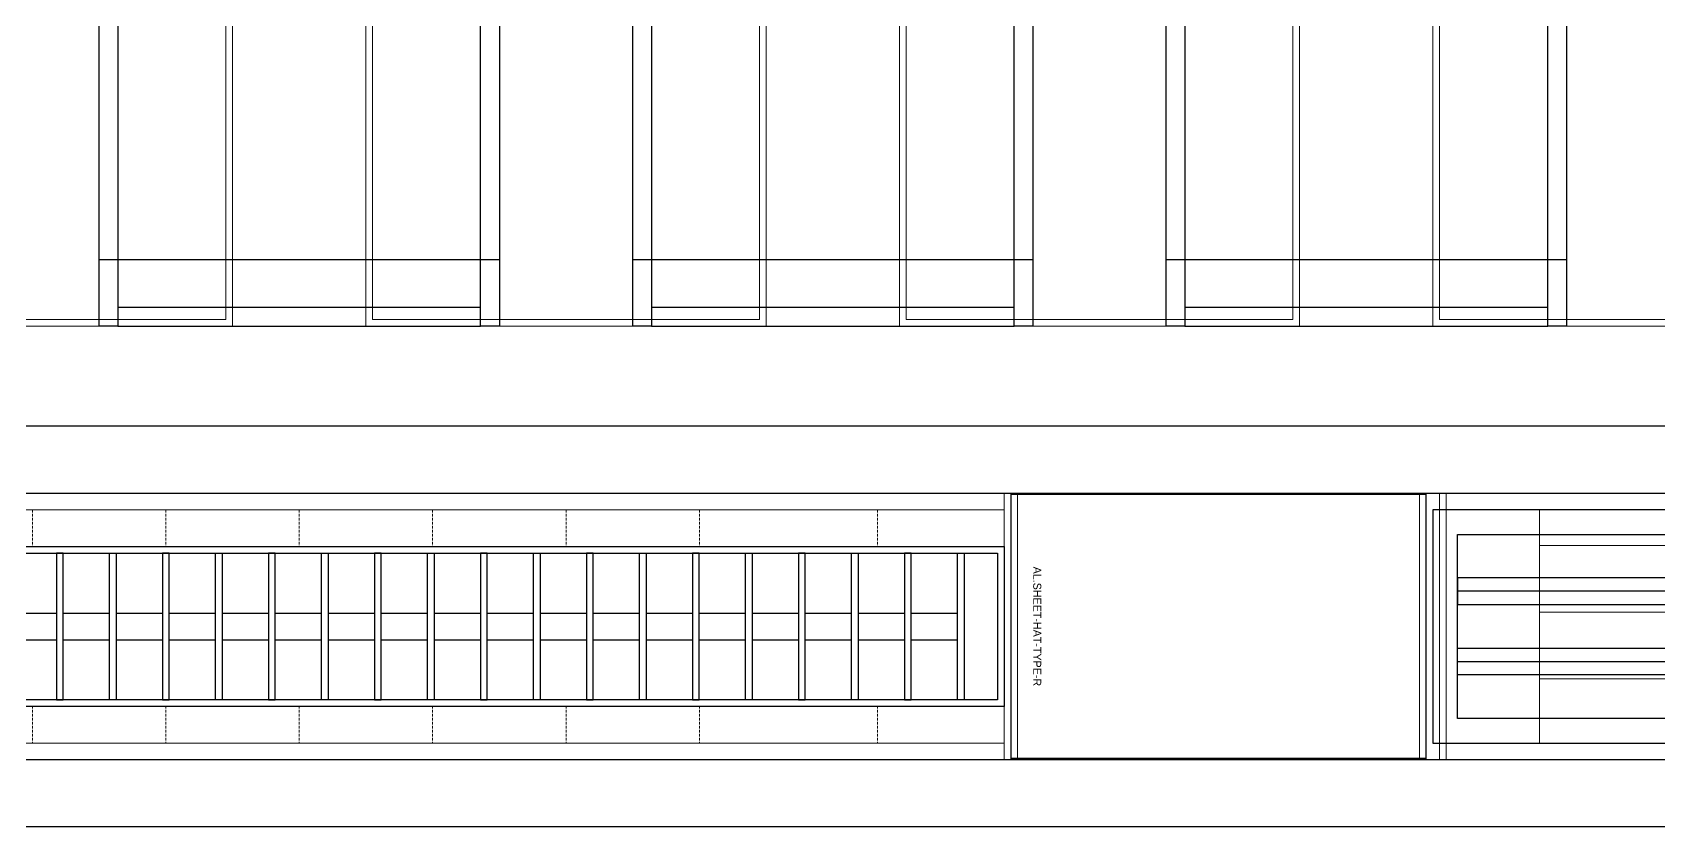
# Model space of a CAD drawing. Header units: millimetres. Extents: x 813027 to 1148939, y -931049 to -10.
# Drawn here: x 893540 to 894759, y -112135 to -111540 of the extents above; entities that cross this region are included whole.
import ezdxf
from ezdxf.enums import TextEntityAlignment as Align

# ---------------------------------------------------------------- set-up
doc = ezdxf.new("R2010")
doc.units = ezdxf.units.MM
doc.linetypes.add('DPA_Hidden 50', pattern=[3, 2, -1])
for name, color, linetype in [('000 - WIPEOUT', 250, 'Continuous'), ('001 - ASCESSORIES', 1, 'Continuous'), ('A04_TUBE SERIES', 2, 'Continuous'), ('A11_ALU.SOLID SHEET', 7, 'Continuous')]:
    doc.layers.add(name, color=color, linetype=linetype)
doc.layers.add('A-GLAZ-CURT', color=2, linetype='Continuous', lineweight=9)

# ---------------------------------------------------------------- blocks, each defined once
blk = doc.blocks.new('DPA_CP_Metal Ceiling Panel - Vertical Panel with Gap-23421218-4160 - LOWER PLATFORM LEVEL - REFLECTED CEILING GENERAL PLAN')
at = {"layer": 'A-GLAZ-CURT'}
for p, q in [((892996.3, -111761.8), (892996.3, -111121.8)), ((892996.3, -111121.8), (893296.3, -111121.8)), ((892996.3, -111761.8), (892996.3, -111121.8)), ((892996.3, -111121.8), (893296.3, -111121.8)), ((893296.3, -111121.8), (892996.3, -111121.8)), ((892996.3, -111121.8), (892996.3, -111761.8)), ((893296.3, -111121.8), (892996.3, -111121.8)), ((892996.3, -111121.8), (892996.3, -111761.8)), ((892996.3, -111761.8), (892996.3, -111121.8)), ((892996.3, -111121.8), (893296.3, -111121.8)), ((893001.3, -111756.8), (893001.3, -111126.8)), ((893001.3, -111126.8), (893291.3, -111126.8)), ((893291.3, -111126.8), (893291.3, -111756.8)), ((893296.3, -111761.8), (893296.3, -111121.8)), ((893296.3, -111121.8), (893296.3, -111761.8)), ((893296.3, -111761.8), (893296.3, -111121.8)), ((893296.3, -111761.8), (893296.3, -111121.8)), ((893296.3, -111121.8), (893296.3, -111761.8)), ((892996.3, -111761.8), (893296.3, -111761.8)), ((893296.3, -111761.8), (892996.3, -111761.8)), ((892996.3, -111761.8), (893296.3, -111761.8)), ((892996.3, -111761.8), (893296.3, -111761.8)), ((893296.3, -111761.8), (892996.3, -111761.8)), ((893001.3, -111756.8), (893291.3, -111756.8))]:
    blk.add_line(p, q, dxfattribs=at)
blk = doc.blocks.new('DPA_CP_Metal Ceiling Air Supply - Linear Diffuser Air Supply-14762131-4160 - LOWER PLATFORM LEVEL - REFLECTED CEILING GENERAL PLAN')
at = {"layer": 'A-GLAZ-CURT'}
h = blk.add_hatch(dxfattribs=at)
h.set_pattern_fill('FP_13', color=256, style=0, pattern_type=2)
h.set_pattern_definition([(180, (909396.33, -109824.28), (6e-15, 50), [])])
h.paths.add_polyline_path([(908676.3, -109874.3), (910116.3, -109874.3), (910116.3, -109699.3), (908676.3, -109699.3)])
for p, q in [((908601.3, -109924.3), (908601.3, -109649.3)), ((908601.3, -109649.3), (910191.3, -109649.3)), ((908601.3, -109924.3), (908601.3, -109649.3)), ((908601.3, -109649.3), (910191.3, -109649.3)), ((910191.3, -109649.3), (908601.3, -109649.3)), ((908601.3, -109649.3), (908601.3, -109924.3)), ((910191.3, -109649.3), (908601.3, -109649.3)), ((908601.3, -109649.3), (908601.3, -109924.3)), ((908601.3, -109924.3), (908601.3, -109649.3)), ((908601.3, -109649.3), (910191.3, -109649.3)), ((908606.3, -109919.3), (908606.3, -109654.3)), ((908606.3, -109654.3), (910186.3, -109654.3)), ((910116.3, -109699.3), (908676.3, -109699.3)), ((908676.3, -109699.3), (908676.3, -109874.3)), ((908676.3, -109874.3), (908676.3, -109699.3)), ((908676.3, -109699.3), (910116.3, -109699.3)), ((908676.3, -109874.3), (908676.3, -109699.3)), ((908676.3, -109699.3), (910116.3, -109699.3)), ((910116.3, -109699.3), (908676.3, -109699.3)), ((908676.3, -109699.3), (908676.3, -109874.3)), ((908676.3, -109874.3), (910116.3, -109874.3)), ((910116.3, -109874.3), (908676.3, -109874.3)), ((910116.3, -109874.3), (908676.3, -109874.3)), ((908676.3, -109874.3), (910116.3, -109874.3)), ((908601.3, -109924.3), (910191.3, -109924.3)), ((910191.3, -109924.3), (908601.3, -109924.3)), ((908601.3, -109924.3), (910191.3, -109924.3)), ((908601.3, -109924.3), (910191.3, -109924.3)), ((910191.3, -109924.3), (908601.3, -109924.3)), ((908606.3, -109919.3), (910186.3, -109919.3))]:
    blk.add_line(p, q, dxfattribs=at)
blk = doc.blocks.new('DPA_CP_Metal Ceiling Panel - Horizontal with Gap-20308794-4160 - LOWER PLATFORM LEVEL - REFLECTED CEILING GENERAL PLAN')
at = {"layer": 'A-GLAZ-CURT'}
for p, q in [((910201.3, -109924.3), (910201.3, -109649.3)), ((910201.3, -109649.3), (910512.8, -109649.3)), ((910201.3, -109924.3), (910201.3, -109649.3)), ((910201.3, -109649.3), (910512.8, -109649.3)), ((910512.8, -109649.3), (910201.3, -109649.3)), ((910201.3, -109649.3), (910201.3, -109924.3)), ((910512.8, -109649.3), (910201.3, -109649.3)), ((910201.3, -109649.3), (910201.3, -109924.3)), ((910201.3, -109924.3), (910201.3, -109649.3)), ((910201.3, -109649.3), (910512.8, -109649.3)), ((910206.3, -109919.3), (910206.3, -109654.3)), ((910206.3, -109654.3), (910507.8, -109654.3)), ((910507.8, -109654.3), (910507.8, -109919.3)), ((910512.8, -109924.3), (910512.8, -109649.3)), ((910512.8, -109649.3), (910512.8, -109924.3)), ((910512.8, -109924.3), (910512.8, -109649.3)), ((910512.8, -109924.3), (910512.8, -109649.3)), ((910512.8, -109649.3), (910512.8, -109924.3)), ((910201.3, -109924.3), (910512.8, -109924.3)), ((910512.8, -109924.3), (910201.3, -109924.3)), ((910201.3, -109924.3), (910512.8, -109924.3)), ((910201.3, -109924.3), (910512.8, -109924.3)), ((910512.8, -109924.3), (910201.3, -109924.3)), ((910206.3, -109919.3), (910507.8, -109919.3))]:
    blk.add_line(p, q, dxfattribs=at)
blk = doc.blocks.new('DPA_CP_Metal Ceiling Luminaire1 - Linear Luminaire 2-14739897-4160 - LOWER PLATFORM LEVEL - REFLECTED CEILING GENERAL PLAN')
at = {"layer": 'A-GLAZ-CURT'}
for p, q in [((901767.8, -114199.3), (903024.8, -114199.3)), ((903024.8, -114199.3), (901767.8, -114199.3)), ((901767.8, -114199.3), (903024.8, -114199.3)), ((903024.8, -114199.3), (903024.8, -114474.3)), ((903024.8, -114474.3), (903024.8, -114199.3)), ((901767.8, -114249.3), (903024.8, -114249.3)), ((903024.8, -114249.3), (903024.8, -114474.3)), ((901767.8, -114424.3), (903024.8, -114424.3)), ((903024.8, -114474.3), (901767.8, -114474.3)), ((903024.8, -114474.3), (901767.8, -114474.3)), ((901767.8, -114474.3), (903024.8, -114474.3))]:
    blk.add_line(p, q, dxfattribs=at)
at = {"layer": 'A-GLAZ-CURT', "linetype": 'DPA_Hidden 50'}
for p, q in [((902296.3, -114249.3), (902296.3, -114424.3)), ((902396.3, -114249.3), (902396.3, -114424.3)), ((902496.3, -114249.3), (902496.3, -114424.3)), ((902596.3, -114249.3), (902596.3, -114424.3)), ((902696.3, -114249.3), (902696.3, -114424.3)), ((902796.3, -114249.3), (902796.3, -114424.3)), ((902929.8, -114249.3), (902929.8, -114424.3))]:
    blk.add_line(p, q, dxfattribs=at)
blk = doc.blocks.new('C-2-PP21-AR-4160-01-B_20250829-084021_EXCL')
at = {"layer": 'A-GLAZ-CURT'}
for name, p in [('DPA_CP_Metal Ceiling Panel - Vertical Panel with Gap-23421218-4160 - LOWER PLATFORM LEVEL - REFLECTED CEILING GENERAL PLAN', (-1046696.3, 105341.8)), ('DPA_CP_Metal Ceiling Panel - Vertical Panel with Gap-23421218-4160 - LOWER PLATFORM LEVEL - REFLECTED CEILING GENERAL PLAN', (-1046296.3, 105341.8)), ('DPA_CP_Metal Ceiling Panel - Vertical Panel with Gap-23421218-4160 - LOWER PLATFORM LEVEL - REFLECTED CEILING GENERAL PLAN', (-1045896.3, 105341.8)), ('DPA_CP_Metal Ceiling Panel - Vertical Panel with Gap-23421218-4160 - LOWER PLATFORM LEVEL - REFLECTED CEILING GENERAL PLAN', (-1045496.3, 105341.8)), ('DPA_CP_Metal Ceiling Luminaire1 - Linear Luminaire 2-14739897-4160 - LOWER PLATFORM LEVEL - REFLECTED CEILING GENERAL PLAN', (-1055846.3, 107691.8)), ('DPA_CP_Metal Ceiling Panel - Horizontal with Gap-20308794-4160 - LOWER PLATFORM LEVEL - REFLECTED CEILING GENERAL PLAN', (-1063017.8, 103141.8)), ('DPA_CP_Metal Ceiling Air Supply - Linear Diffuser Air Supply-14762131-4160 - LOWER PLATFORM LEVEL - REFLECTED CEILING GENERAL PLAN', (-1061096.3, 103141.8))]:
    blk.add_blockref(name, p, dxfattribs=at)
blk = doc.blocks.new('*U485')
at = {"color": 1}
blk.add_wipeout([(628.5, -60), (-628.5, -60), (-628.5, 60), (628.5, 60)], dxfattribs=at).dxf.layer = '000 - WIPEOUT'
at = {"layer": '001 - ASCESSORIES', "color": 0}
blk.add_lwpolyline([(628.5, -60), (-628.5, -60), (-628.5, 60), (628.5, 60)], close=True, dxfattribs=at)
at = {"layer": '001 - ASCESSORIES'}
for points in [[(623.5, -55), (-623.5, -55), (-623.5, 55), (623.5, 55)], [(-82, -55), (-77, -55), (-77, 55), (-82, 55)], [(-37.2, -55), (-42.2, -55), (-42.2, 55), (-37.2, 55)], [(-2.5, -55), (2.5, -55), (2.5, 55), (-2.5, 55)], [(42.2, -55), (37.2, -55), (37.2, 55), (42.2, 55)], [(77, -55), (82, -55), (82, 55), (77, 55)], [(121.7, -55), (116.7, -55), (116.7, 55), (121.7, 55)], [(156.4, -55), (161.4, -55), (161.4, 55), (156.4, 55)], [(201.2, -55), (196.2, -55), (196.2, 55), (201.2, 55)], [(235.9, -55), (240.9, -55), (240.9, 55), (235.9, 55)], [(280.6, -55), (275.6, -55), (275.6, 55), (280.6, 55)], [(315.4, -55), (320.4, -55), (320.4, 55), (315.4, 55)], [(360.1, -55), (355.1, -55), (355.1, 55), (360.1, 55)], [(394.8, -55), (399.8, -55), (399.8, 55), (394.8, 55)], [(439.6, -55), (434.6, -55), (434.6, 55), (439.6, 55)], [(474.3, -55), (479.3, -55), (479.3, 55), (474.3, 55)], [(519, -55), (514, -55), (514, 55), (519, 55)], [(553.8, -55), (558.8, -55), (558.8, 55), (553.8, 55)], [(598.5, -55), (593.5, -55), (593.5, 55), (598.5, 55)]]:
    blk.add_lwpolyline(points, close=True, dxfattribs=at)
for points in [[(-116.7, 10), (-82, 10)], [(-77, 10), (-42.2, 10)], [(-37.2, 10), (-2.5, 10)], [(2.5, 10), (37.2, 10)], [(42.2, 10), (77, 10)], [(82, 10), (116.7, 10)], [(121.7, 10), (156.4, 10)], [(161.4, 10), (196.2, 10)], [(201.2, 10), (235.9, 10)], [(240.9, 10), (275.6, 10)], [(280.6, 10), (315.4, 10)], [(320.4, 10), (355.1, 10)], [(360.1, 10), (394.8, 10)], [(399.8, 10), (434.6, 10)], [(439.6, 10), (474.3, 10)], [(479.3, 10), (514, 10)], [(519, 10), (553.8, 10)], [(558.8, 10), (593.5, 10)], [(-116.7, -10), (-82, -10)], [(-77, -10), (-42.2, -10)], [(-37.2, -10), (-2.5, -10)], [(2.5, -10), (37.2, -10)], [(42.2, -10), (77, -10)], [(82, -10), (116.7, -10)], [(121.7, -10), (156.4, -10)], [(161.4, -10), (196.2, -10)], [(201.2, -10), (235.9, -10)], [(240.9, -10), (275.6, -10)], [(280.6, -10), (315.4, -10)], [(320.4, -10), (355.1, -10)], [(360.1, -10), (394.8, -10)], [(399.8, -10), (434.6, -10)], [(439.6, -10), (474.3, -10)], [(479.3, -10), (514, -10)], [(519, -10), (553.8, -10)], [(558.8, -10), (593.5, -10)]]:
    blk.add_lwpolyline(points, dxfattribs=at)
blk = doc.blocks.new('*U484')
at = {"layer": '001 - ASCESSORIES', "color": 0, "linetype": 'ByBlock'}
blk.add_lwpolyline([(800, 87.5), (-800, 87.5), (-800, -87.5), (800, -87.5)], close=True, dxfattribs=at)
at = {"layer": '001 - ASCESSORIES', "linetype": 'ByBlock'}
for points in [[(-781.5, 69), (781.5, 69), (781.5, -69), (-781.5, -69)], [(781.5, 36.3), (-781.5, 36.3), (-781.5, 16.3), (781.5, 16.3)], [(-781.5, -16.3), (781.5, -16.3), (781.5, -36.3), (-781.5, -36.3)]]:
    blk.add_lwpolyline(points, close=True, dxfattribs=at)
for points in [[(781.5, 26.3), (-781.5, 26.3)], [(-781.5, -26.3), (781.5, -26.3)]]:
    blk.add_lwpolyline(points, dxfattribs=at)
blk = doc.blocks.new('*U488')
at = {"layer": 'A11_ALU.SOLID SHEET', "color": 0}
blk.add_lwpolyline([(311.5, -98.8), (311.5, 98.8), (0, 98.8), (0, -98.8)], close=True, dxfattribs=at)
at = {"layer": 'Defpoints', "color": 250}
blk.add_point((0, 0), dxfattribs=at)
blk.add_text('AL.SHEET-HAT-TYPE-R', height=6, rotation=270, dxfattribs=at).set_placement((15, 0), align=Align.BOTTOM_CENTER)
blk = doc.blocks.new('*U492')
blk.add_attdef('EXTR.OVL-LENGTH_', (-25, -59.1), '', height=5)
blk.add_wipeout([(-25, 0), (25, 0), (25, 134900), (-25, 134900)]).dxf.layer = '000 - WIPEOUT'
at = {"layer": 'A04_TUBE SERIES', "color": 0}
blk.add_lwpolyline([(-25, 0), (25, 0), (25, 134900), (-25, 134900)], close=True, dxfattribs=at)
blk = doc.blocks.new('*U518')
for p, q in [((-250.3, 4850), (-250.3, 5150)), ((-250.3, 4450), (-250.3, 4750)), ((-250.3, 4050), (-250.3, 4350))]:
    blk.add_line(p, q)
at = {"layer": 'A11_ALU.SOLID SHEET', "color": 0}
for points in [[(-300, 5150), (300, 5150), (300, 5136), (-300, 5136)], [(-300, 4864), (-286, 4864), (-286, 5136), (-300, 5136)], [(-300, 4864), (300, 4864), (300, 4850), (-300, 4850)], [(-300, 4750), (300, 4750), (300, 4736), (-300, 4736)], [(-300, 4464), (-286, 4464), (-286, 4736), (-300, 4736)], [(-300, 4464), (300, 4464), (300, 4450), (-300, 4450)], [(-300, 4350), (300, 4350), (300, 4336), (-300, 4336)], [(-300, 4064), (-286, 4064), (-286, 4336), (-300, 4336)], [(-300, 4064), (300, 4064), (300, 4050), (-300, 4050)]]:
    blk.add_lwpolyline(points, close=True, dxfattribs=at)
blk = doc.blocks.new('C-2-PP21-AR-4160-01-B_20250829-084416_NEWCL')
at = {"rotation": 90}
blk.add_blockref('*U518', (-148350, -6120), dxfattribs=at)
for name, p in [('*U484', (-151700, -6645)), ('*U485', (-153450, -6645))]:
    blk.add_blockref(name, p)
blk.add_blockref('*U488', (-152816.5, -6645))
at = {"rotation": 270}
for p in [(-154400, -6520), (-154400, -6770)]:
    blk.add_blockref('*U492', p, dxfattribs=at)

msp = doc.modelspace()

# ---------------------------------------------------------------- block references
msp.add_blockref('C-2-PP21-AR-4160-01-B_20250829-084021_EXCL', (1047090, -105340))

# ---------------------------------------------------------------- next in the draw order: block references
msp.add_blockref('C-2-PP21-AR-4160-01-B_20250829-084416_NEWCL', (1047090, -105340))

doc.saveas('drawing.dxf')
